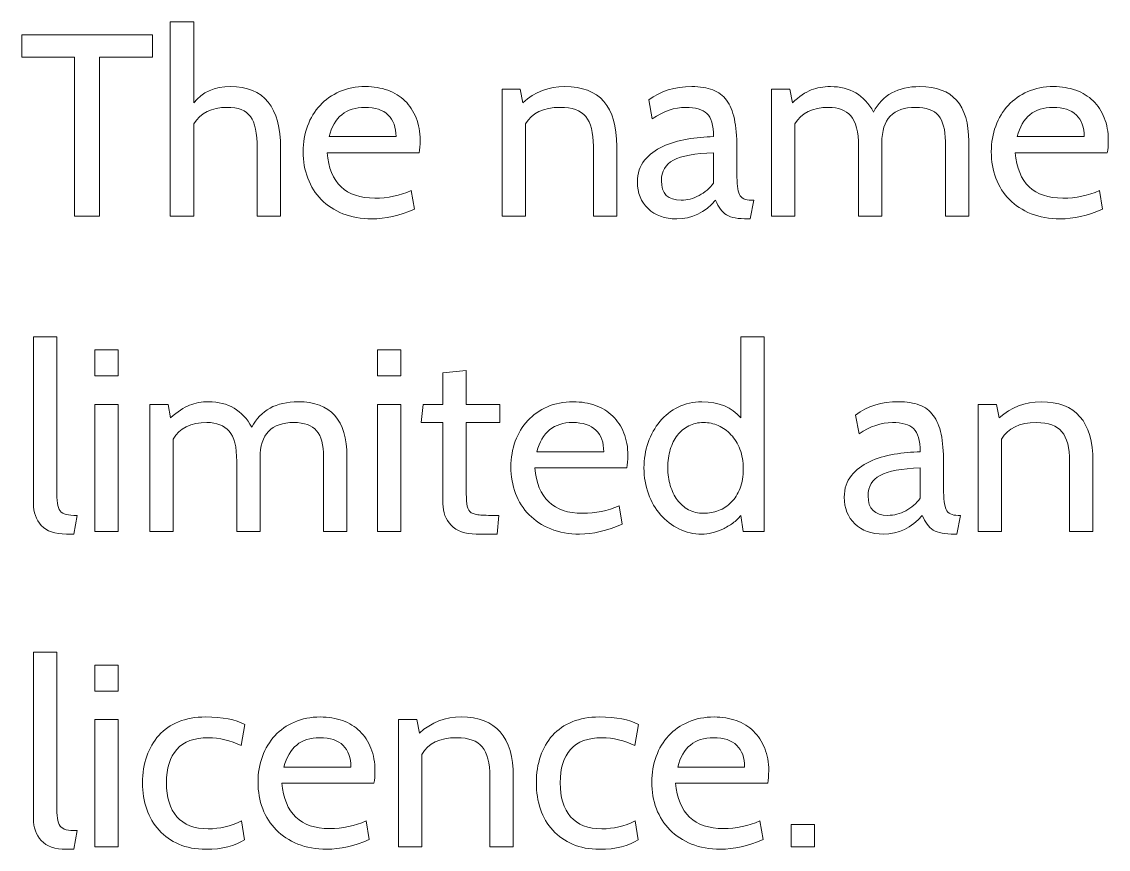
# Model space of a CAD drawing. Header units: centimetres. Extents: x -24 to 24.1, y -20.7 to 0.5.
# Drawn here: x 3.5668 to 4.011, y -17.1198 to -16.7815 of the extents above; entities that cross this region are included whole.
import ezdxf

# ---------------------------------------------------------------- set-up
doc = ezdxf.new("R2010")
doc.units = ezdxf.units.CM
doc.header["$MEASUREMENT"] = 0
doc.layers.add('Layer 1', color=7, linetype='Continuous')

msp = doc.modelspace()

# ---------------------------------------------------------------- linework, layer by layer
at = {"layer": 'Layer 1', "color": 250, "lineweight": 9}
for points, knots in [([(3.6726, -16.86103), (3.6726, -16.86103), (3.66306, -16.86103), (3.66306, -16.86103), (3.66306, -16.86103), (3.66306, -16.86103), (3.66306, -16.83324), (3.66306, -16.83324), (3.66306, -16.83324), (3.66306, -16.82709), (3.66214, -16.82276), (3.6603, -16.82025), (3.6603, -16.82025), (3.65846, -16.81774), (3.65524, -16.81649), (3.65065, -16.81649), (3.65065, -16.81649), (3.64443, -16.81649), (3.6399, -16.81875), (3.63707, -16.82327), (3.63707, -16.82327), (3.63707, -16.82327), (3.63707, -16.86103), (3.63707, -16.86103), (3.63707, -16.86103), (3.63707, -16.86103), (3.62742, -16.86103), (3.62742, -16.86103), (3.62742, -16.86103), (3.62742, -16.86103), (3.62742, -16.78149), (3.62742, -16.78149), (3.62742, -16.78149), (3.62742, -16.78149), (3.63707, -16.78149), (3.63707, -16.78149), (3.63707, -16.78149), (3.63707, -16.78149), (3.63707, -16.81468), (3.63707, -16.81468), (3.63707, -16.81468), (3.64054, -16.81023), (3.64556, -16.808), (3.65213, -16.808), (3.65213, -16.808), (3.66578, -16.808), (3.6726, -16.81642), (3.6726, -16.83324), (3.6726, -16.83324), (3.6726, -16.83324), (3.6726, -16.86103), (3.6726, -16.86103)], [0, 0, 0, 0, 0.071429, 0.071429, 0.071429, 0.071429, 0.142857, 0.142857, 0.142857, 0.142857, 0.214286, 0.214286, 0.214286, 0.214286, 0.285714, 0.285714, 0.285714, 0.285714, 0.357143, 0.357143, 0.357143, 0.357143, 0.428571, 0.428571, 0.428571, 0.428571, 0.5, 0.5, 0.5, 0.5, 0.571429, 0.571429, 0.571429, 0.571429, 0.642857, 0.642857, 0.642857, 0.642857, 0.714286, 0.714286, 0.714286, 0.714286, 0.785714, 0.785714, 0.785714, 0.785714, 0.857143, 0.857143, 0.857143, 0.857143, 1, 1, 1, 1]), ([(3.62021, -16.79591), (3.62021, -16.79591), (3.59857, -16.79591), (3.59857, -16.79591), (3.59857, -16.79591), (3.59857, -16.79591), (3.59857, -16.86103), (3.59857, -16.86103), (3.59857, -16.86103), (3.59857, -16.86103), (3.58839, -16.86103), (3.58839, -16.86103), (3.58839, -16.86103), (3.58839, -16.86103), (3.58839, -16.79591), (3.58839, -16.79591), (3.58839, -16.79591), (3.58839, -16.79591), (3.56676, -16.79591), (3.56676, -16.79591), (3.56676, -16.79591), (3.56676, -16.79591), (3.56676, -16.78679), (3.56676, -16.78679), (3.56676, -16.78679), (3.56676, -16.78679), (3.62021, -16.78679), (3.62021, -16.78679), (3.62021, -16.78679), (3.62021, -16.78679), (3.62021, -16.79591), (3.62021, -16.79591)], [0, 0, 0, 0, 0.111111, 0.111111, 0.111111, 0.111111, 0.222222, 0.222222, 0.222222, 0.222222, 0.333333, 0.333333, 0.333333, 0.333333, 0.444444, 0.444444, 0.444444, 0.444444, 0.555556, 0.555556, 0.555556, 0.555556, 0.666667, 0.666667, 0.666667, 0.666667, 0.777778, 0.777778, 0.777778, 0.777778, 1, 1, 1, 1]), ([(3.72923, -16.83505), (3.72923, -16.83505), (3.69159, -16.83505), (3.69159, -16.83505), (3.69159, -16.83505), (3.69272, -16.84742), (3.69922, -16.85361), (3.7111, -16.85361), (3.7111, -16.85361), (3.7164, -16.85361), (3.72139, -16.85258), (3.72605, -16.85053), (3.72605, -16.85053), (3.72605, -16.85053), (3.72733, -16.85806), (3.72733, -16.85806), (3.72733, -16.85806), (3.72117, -16.86075), (3.71538, -16.86209), (3.70993, -16.86209), (3.70993, -16.86209), (3.70555, -16.86209), (3.70161, -16.86138), (3.69811, -16.85997), (3.69811, -16.85997), (3.69461, -16.85855), (3.69166, -16.85663), (3.68925, -16.85419), (3.68925, -16.85419), (3.68685, -16.85175), (3.68501, -16.84885), (3.68374, -16.84549), (3.68374, -16.84549), (3.68247, -16.84213), (3.68183, -16.83851), (3.68183, -16.83462), (3.68183, -16.83462), (3.68183, -16.83087), (3.68243, -16.82737), (3.68363, -16.82412), (3.68363, -16.82412), (3.68483, -16.82087), (3.68653, -16.81806), (3.68872, -16.81569), (3.68872, -16.81569), (3.69091, -16.81332), (3.69358, -16.81145), (3.69673, -16.81007), (3.69673, -16.81007), (3.69988, -16.80869), (3.70339, -16.808), (3.70728, -16.808), (3.70728, -16.808), (3.7106, -16.808), (3.71364, -16.8085), (3.7164, -16.80949), (3.7164, -16.80949), (3.71916, -16.81048), (3.72151, -16.81193), (3.72345, -16.81383), (3.72345, -16.81383), (3.7254, -16.81574), (3.72692, -16.81806), (3.72801, -16.82078), (3.72801, -16.82078), (3.72911, -16.8235), (3.72966, -16.82656), (3.72966, -16.82996), (3.72966, -16.82996), (3.72966, -16.83193), (3.72952, -16.83363), (3.72923, -16.83505)], [0, 0, 0, 0, 0.052632, 0.052632, 0.052632, 0.052632, 0.105263, 0.105263, 0.105263, 0.105263, 0.157895, 0.157895, 0.157895, 0.157895, 0.210526, 0.210526, 0.210526, 0.210526, 0.263158, 0.263158, 0.263158, 0.263158, 0.315789, 0.315789, 0.315789, 0.315789, 0.368421, 0.368421, 0.368421, 0.368421, 0.421053, 0.421053, 0.421053, 0.421053, 0.473684, 0.473684, 0.473684, 0.473684, 0.526316, 0.526316, 0.526316, 0.526316, 0.578947, 0.578947, 0.578947, 0.578947, 0.631579, 0.631579, 0.631579, 0.631579, 0.684211, 0.684211, 0.684211, 0.684211, 0.736842, 0.736842, 0.736842, 0.736842, 0.789474, 0.789474, 0.789474, 0.789474, 0.842105, 0.842105, 0.842105, 0.842105, 0.894737, 0.894737, 0.894737, 0.894737, 1, 1, 1, 1]), ([(3.81005, -16.86103), (3.81005, -16.86103), (3.8005, -16.86103), (3.8005, -16.86103), (3.8005, -16.86103), (3.8005, -16.86103), (3.8005, -16.83239), (3.8005, -16.83239), (3.8005, -16.83239), (3.8005, -16.82681), (3.79946, -16.82276), (3.79738, -16.82025), (3.79738, -16.82025), (3.79529, -16.81774), (3.79181, -16.81649), (3.78693, -16.81649), (3.78693, -16.81649), (3.78, -16.81649), (3.77526, -16.81875), (3.77272, -16.82327), (3.77272, -16.82327), (3.77272, -16.82327), (3.77272, -16.86103), (3.77272, -16.86103), (3.77272, -16.86103), (3.77272, -16.86103), (3.76317, -16.86103), (3.76317, -16.86103), (3.76317, -16.86103), (3.76317, -16.86103), (3.76317, -16.80906), (3.76317, -16.80906), (3.76317, -16.80906), (3.76317, -16.80906), (3.7706, -16.80906), (3.7706, -16.80906), (3.7706, -16.80906), (3.7706, -16.80906), (3.77166, -16.81458), (3.77166, -16.81458), (3.77166, -16.81458), (3.77661, -16.81019), (3.78233, -16.808), (3.78884, -16.808), (3.78884, -16.808), (3.80298, -16.808), (3.81005, -16.81613), (3.81005, -16.83239), (3.81005, -16.83239), (3.81005, -16.83239), (3.81005, -16.86103), (3.81005, -16.86103)], [0, 0, 0, 0, 0.071429, 0.071429, 0.071429, 0.071429, 0.142857, 0.142857, 0.142857, 0.142857, 0.214286, 0.214286, 0.214286, 0.214286, 0.285714, 0.285714, 0.285714, 0.285714, 0.357143, 0.357143, 0.357143, 0.357143, 0.428571, 0.428571, 0.428571, 0.428571, 0.5, 0.5, 0.5, 0.5, 0.571429, 0.571429, 0.571429, 0.571429, 0.642857, 0.642857, 0.642857, 0.642857, 0.714286, 0.714286, 0.714286, 0.714286, 0.785714, 0.785714, 0.785714, 0.785714, 0.857143, 0.857143, 0.857143, 0.857143, 1, 1, 1, 1]), ([(3.86605, -16.85445), (3.86605, -16.85445), (3.86456, -16.86209), (3.86456, -16.86209), (3.86456, -16.86209), (3.86456, -16.86209), (3.86382, -16.86209), (3.86382, -16.86209), (3.86382, -16.86209), (3.8617, -16.86209), (3.85993, -16.86197), (3.85852, -16.86172), (3.85852, -16.86172), (3.8571, -16.86147), (3.8559, -16.86105), (3.85491, -16.86045), (3.85491, -16.86045), (3.85392, -16.85985), (3.85309, -16.85905), (3.85242, -16.85806), (3.85242, -16.85806), (3.85175, -16.85707), (3.85109, -16.85587), (3.85046, -16.85445), (3.85046, -16.85445), (3.84607, -16.85954), (3.84077, -16.86209), (3.83455, -16.86209), (3.83455, -16.86209), (3.82967, -16.86209), (3.82578, -16.86069), (3.82288, -16.8579), (3.82288, -16.8579), (3.81998, -16.85511), (3.81853, -16.85148), (3.81853, -16.84703), (3.81853, -16.84703), (3.81853, -16.84342), (3.81951, -16.84046), (3.82145, -16.83812), (3.82145, -16.83812), (3.82339, -16.83579), (3.82587, -16.83391), (3.82887, -16.8325), (3.82887, -16.8325), (3.83188, -16.83109), (3.83522, -16.83008), (3.8389, -16.82948), (3.8389, -16.82948), (3.84257, -16.82888), (3.84614, -16.82854), (3.84961, -16.82847), (3.84961, -16.82847), (3.84961, -16.8238), (3.84871, -16.82064), (3.8469, -16.81898), (3.8469, -16.81898), (3.8451, -16.81732), (3.84222, -16.81649), (3.83826, -16.81649), (3.83826, -16.81649), (3.83373, -16.81649), (3.82917, -16.81804), (3.82458, -16.82115), (3.82458, -16.82115), (3.82458, -16.82115), (3.8232, -16.81341), (3.8232, -16.81341), (3.8232, -16.81341), (3.82787, -16.80981), (3.83373, -16.808), (3.8408, -16.808), (3.8408, -16.808), (3.84413, -16.808), (3.84696, -16.80844), (3.84929, -16.80933), (3.84929, -16.80933), (3.85162, -16.81021), (3.85351, -16.81163), (3.85496, -16.81357), (3.85496, -16.81357), (3.85641, -16.81551), (3.85747, -16.81808), (3.85814, -16.82126), (3.85814, -16.82126), (3.85882, -16.82444), (3.85915, -16.82833), (3.85915, -16.83292), (3.85915, -16.83292), (3.85915, -16.83292), (3.85915, -16.84353), (3.85915, -16.84353), (3.85915, -16.84353), (3.85915, -16.84763), (3.85951, -16.85048), (3.86021, -16.85207), (3.86021, -16.85207), (3.86092, -16.85366), (3.86255, -16.85445), (3.86509, -16.85445), (3.86509, -16.85445), (3.86509, -16.85445), (3.86605, -16.85445), (3.86605, -16.85445)], [0, 0, 0, 0, 0.037037, 0.037037, 0.037037, 0.037037, 0.074074, 0.074074, 0.074074, 0.074074, 0.111111, 0.111111, 0.111111, 0.111111, 0.148148, 0.148148, 0.148148, 0.148148, 0.185185, 0.185185, 0.185185, 0.185185, 0.222222, 0.222222, 0.222222, 0.222222, 0.259259, 0.259259, 0.259259, 0.259259, 0.296296, 0.296296, 0.296296, 0.296296, 0.333333, 0.333333, 0.333333, 0.333333, 0.37037, 0.37037, 0.37037, 0.37037, 0.407407, 0.407407, 0.407407, 0.407407, 0.444444, 0.444444, 0.444444, 0.444444, 0.481481, 0.481481, 0.481481, 0.481481, 0.518519, 0.518519, 0.518519, 0.518519, 0.555556, 0.555556, 0.555556, 0.555556, 0.592593, 0.592593, 0.592593, 0.592593, 0.62963, 0.62963, 0.62963, 0.62963, 0.666667, 0.666667, 0.666667, 0.666667, 0.703704, 0.703704, 0.703704, 0.703704, 0.740741, 0.740741, 0.740741, 0.740741, 0.777778, 0.777778, 0.777778, 0.777778, 0.814815, 0.814815, 0.814815, 0.814815, 0.851852, 0.851852, 0.851852, 0.851852, 0.888889, 0.888889, 0.888889, 0.888889, 0.925926, 0.925926, 0.925926, 0.925926, 1, 1, 1, 1]), ([(3.95397, -16.86103), (3.95397, -16.86103), (3.94442, -16.86103), (3.94442, -16.86103), (3.94442, -16.86103), (3.94442, -16.86103), (3.94442, -16.83049), (3.94442, -16.83049), (3.94442, -16.83049), (3.94442, -16.82561), (3.94347, -16.82205), (3.94156, -16.81983), (3.94156, -16.81983), (3.93965, -16.8176), (3.93654, -16.81649), (3.93222, -16.81649), (3.93222, -16.81649), (3.92303, -16.81649), (3.91844, -16.82129), (3.91844, -16.83091), (3.91844, -16.83091), (3.91844, -16.83091), (3.91844, -16.86103), (3.91844, -16.86103), (3.91844, -16.86103), (3.91844, -16.86103), (3.90889, -16.86103), (3.90889, -16.86103), (3.90889, -16.86103), (3.90889, -16.86103), (3.90889, -16.83239), (3.90889, -16.83239), (3.90889, -16.83239), (3.90889, -16.82646), (3.90785, -16.82232), (3.90576, -16.81999), (3.90576, -16.81999), (3.90368, -16.81765), (3.90065, -16.81649), (3.89669, -16.81649), (3.89669, -16.81649), (3.89005, -16.81649), (3.88545, -16.81875), (3.88291, -16.82327), (3.88291, -16.82327), (3.88291, -16.82327), (3.88291, -16.86103), (3.88291, -16.86103), (3.88291, -16.86103), (3.88291, -16.86103), (3.87336, -16.86103), (3.87336, -16.86103), (3.87336, -16.86103), (3.87336, -16.86103), (3.87336, -16.80906), (3.87336, -16.80906), (3.87336, -16.80906), (3.87336, -16.80906), (3.88079, -16.80906), (3.88079, -16.80906), (3.88079, -16.80906), (3.88079, -16.80906), (3.88185, -16.81458), (3.88185, -16.81458), (3.88185, -16.81458), (3.88468, -16.81203), (3.88726, -16.8103), (3.88959, -16.80938), (3.88959, -16.80938), (3.89192, -16.80846), (3.89454, -16.808), (3.89744, -16.808), (3.89744, -16.808), (3.90536, -16.808), (3.91122, -16.81147), (3.91504, -16.8184), (3.91504, -16.8184), (3.91865, -16.81147), (3.92498, -16.808), (3.93403, -16.808), (3.93403, -16.808), (3.94732, -16.808), (3.95397, -16.81546), (3.95397, -16.83038), (3.95397, -16.83038), (3.95397, -16.83038), (3.95397, -16.86103), (3.95397, -16.86103)], [0, 0, 0, 0, 0.043478, 0.043478, 0.043478, 0.043478, 0.086957, 0.086957, 0.086957, 0.086957, 0.130435, 0.130435, 0.130435, 0.130435, 0.173913, 0.173913, 0.173913, 0.173913, 0.217391, 0.217391, 0.217391, 0.217391, 0.26087, 0.26087, 0.26087, 0.26087, 0.304348, 0.304348, 0.304348, 0.304348, 0.347826, 0.347826, 0.347826, 0.347826, 0.391304, 0.391304, 0.391304, 0.391304, 0.434783, 0.434783, 0.434783, 0.434783, 0.478261, 0.478261, 0.478261, 0.478261, 0.521739, 0.521739, 0.521739, 0.521739, 0.565217, 0.565217, 0.565217, 0.565217, 0.608696, 0.608696, 0.608696, 0.608696, 0.652174, 0.652174, 0.652174, 0.652174, 0.695652, 0.695652, 0.695652, 0.695652, 0.73913, 0.73913, 0.73913, 0.73913, 0.782609, 0.782609, 0.782609, 0.782609, 0.826087, 0.826087, 0.826087, 0.826087, 0.869565, 0.869565, 0.869565, 0.869565, 0.913043, 0.913043, 0.913043, 0.913043, 1, 1, 1, 1]), ([(4.0106, -16.83505), (4.0106, -16.83505), (3.97295, -16.83505), (3.97295, -16.83505), (3.97295, -16.83505), (3.97408, -16.84742), (3.98058, -16.85361), (3.99246, -16.85361), (3.99246, -16.85361), (3.99777, -16.85361), (4.00275, -16.85258), (4.00742, -16.85053), (4.00742, -16.85053), (4.00742, -16.85053), (4.00869, -16.85806), (4.00869, -16.85806), (4.00869, -16.85806), (4.00254, -16.86075), (3.99674, -16.86209), (3.9913, -16.86209), (3.9913, -16.86209), (3.98691, -16.86209), (3.98297, -16.86138), (3.97947, -16.85997), (3.97947, -16.85997), (3.97597, -16.85855), (3.97302, -16.85663), (3.97061, -16.85419), (3.97061, -16.85419), (3.96821, -16.85175), (3.96637, -16.84885), (3.9651, -16.84549), (3.9651, -16.84549), (3.96383, -16.84213), (3.96319, -16.83851), (3.96319, -16.83462), (3.96319, -16.83462), (3.96319, -16.83087), (3.96379, -16.82737), (3.96499, -16.82412), (3.96499, -16.82412), (3.9662, -16.82087), (3.96789, -16.81806), (3.97008, -16.81569), (3.97008, -16.81569), (3.97228, -16.81332), (3.97495, -16.81145), (3.97809, -16.81007), (3.97809, -16.81007), (3.98124, -16.80869), (3.98476, -16.808), (3.98864, -16.808), (3.98864, -16.808), (3.99197, -16.808), (3.99501, -16.8085), (3.99777, -16.80949), (3.99777, -16.80949), (4.00052, -16.81048), (4.00287, -16.81193), (4.00482, -16.81383), (4.00482, -16.81383), (4.00676, -16.81574), (4.00828, -16.81806), (4.00938, -16.82078), (4.00938, -16.82078), (4.01047, -16.8235), (4.01102, -16.82656), (4.01102, -16.82996), (4.01102, -16.82996), (4.01102, -16.83193), (4.01088, -16.83363), (4.0106, -16.83505)], [0, 0, 0, 0, 0.052632, 0.052632, 0.052632, 0.052632, 0.105263, 0.105263, 0.105263, 0.105263, 0.157895, 0.157895, 0.157895, 0.157895, 0.210526, 0.210526, 0.210526, 0.210526, 0.263158, 0.263158, 0.263158, 0.263158, 0.315789, 0.315789, 0.315789, 0.315789, 0.368421, 0.368421, 0.368421, 0.368421, 0.421053, 0.421053, 0.421053, 0.421053, 0.473684, 0.473684, 0.473684, 0.473684, 0.526316, 0.526316, 0.526316, 0.526316, 0.578947, 0.578947, 0.578947, 0.578947, 0.631579, 0.631579, 0.631579, 0.631579, 0.684211, 0.684211, 0.684211, 0.684211, 0.736842, 0.736842, 0.736842, 0.736842, 0.789474, 0.789474, 0.789474, 0.789474, 0.842105, 0.842105, 0.842105, 0.842105, 0.894737, 0.894737, 0.894737, 0.894737, 1, 1, 1, 1]), ([(3.70707, -16.81649), (3.69936, -16.81649), (3.69448, -16.82048), (3.69243, -16.82847), (3.69243, -16.82847), (3.69243, -16.82847), (3.7198, -16.82847), (3.7198, -16.82847), (3.7198, -16.82847), (3.7198, -16.82465), (3.71874, -16.8217), (3.71661, -16.81962), (3.71661, -16.81962), (3.71449, -16.81753), (3.71131, -16.81649), (3.70707, -16.81649)], [0, 0, 0, 0, 0.2, 0.2, 0.2, 0.2, 0.4, 0.4, 0.4, 0.4, 0.6, 0.6, 0.6, 0.6, 1, 1, 1, 1]), ([(3.98843, -16.81649), (3.98073, -16.81649), (3.97585, -16.82048), (3.9738, -16.82847), (3.9738, -16.82847), (3.9738, -16.82847), (4.00116, -16.82847), (4.00116, -16.82847), (4.00116, -16.82847), (4.00116, -16.82465), (4.0001, -16.8217), (3.99798, -16.81962), (3.99798, -16.81962), (3.99586, -16.81753), (3.99267, -16.81649), (3.98843, -16.81649)], [0, 0, 0, 0, 0.2, 0.2, 0.2, 0.2, 0.4, 0.4, 0.4, 0.4, 0.6, 0.6, 0.6, 0.6, 1, 1, 1, 1]), ([(3.84961, -16.84745), (3.84961, -16.84745), (3.84961, -16.83505), (3.84961, -16.83505), (3.84961, -16.83505), (3.84197, -16.83533), (3.83651, -16.83634), (3.83322, -16.83807), (3.83322, -16.83807), (3.82993, -16.8398), (3.82829, -16.84261), (3.82829, -16.8465), (3.82829, -16.8465), (3.82829, -16.8518), (3.83098, -16.85445), (3.83635, -16.85445), (3.83635, -16.85445), (3.8389, -16.85445), (3.84135, -16.85382), (3.84372, -16.85255), (3.84372, -16.85255), (3.84609, -16.85127), (3.84805, -16.84958), (3.84961, -16.84745)], [0, 0, 0, 0, 0.142857, 0.142857, 0.142857, 0.142857, 0.285714, 0.285714, 0.285714, 0.285714, 0.428571, 0.428571, 0.428571, 0.428571, 0.571429, 0.571429, 0.571429, 0.571429, 0.714286, 0.714286, 0.714286, 0.714286, 1, 1, 1, 1]), ([(3.58945, -16.98331), (3.58945, -16.98331), (3.58807, -16.99095), (3.58807, -16.99095), (3.58807, -16.99095), (3.58807, -16.99095), (3.585, -16.99095), (3.585, -16.99095), (3.585, -16.99095), (3.58033, -16.99095), (3.57692, -16.98976), (3.57476, -16.98739), (3.57476, -16.98739), (3.57261, -16.98502), (3.57153, -16.98204), (3.57153, -16.97843), (3.57153, -16.97843), (3.57153, -16.97843), (3.57153, -16.91035), (3.57153, -16.91035), (3.57153, -16.91035), (3.57153, -16.91035), (3.58108, -16.91035), (3.58108, -16.91035), (3.58108, -16.91035), (3.58108, -16.91035), (3.58108, -16.97292), (3.58108, -16.97292), (3.58108, -16.97292), (3.58108, -16.97511), (3.58116, -16.97689), (3.58134, -16.97827), (3.58134, -16.97827), (3.58152, -16.97965), (3.58189, -16.98071), (3.58245, -16.98145), (3.58245, -16.98145), (3.58302, -16.9822), (3.58385, -16.98269), (3.58495, -16.98294), (3.58495, -16.98294), (3.58604, -16.98319), (3.58755, -16.98331), (3.58945, -16.98331)], [0, 0, 0, 0, 0.083333, 0.083333, 0.083333, 0.083333, 0.166667, 0.166667, 0.166667, 0.166667, 0.25, 0.25, 0.25, 0.25, 0.333333, 0.333333, 0.333333, 0.333333, 0.416667, 0.416667, 0.416667, 0.416667, 0.5, 0.5, 0.5, 0.5, 0.583333, 0.583333, 0.583333, 0.583333, 0.666667, 0.666667, 0.666667, 0.666667, 0.75, 0.75, 0.75, 0.75, 0.833333, 0.833333, 0.833333, 0.833333, 1, 1, 1, 1]), ([(3.87028, -16.98989), (3.87028, -16.98989), (3.8618, -16.98989), (3.8618, -16.98989), (3.8618, -16.98989), (3.8618, -16.98989), (3.86074, -16.98331), (3.86074, -16.98331), (3.86074, -16.98331), (3.85989, -16.98451), (3.85881, -16.98557), (3.85751, -16.98649), (3.85751, -16.98649), (3.8562, -16.98741), (3.85482, -16.98821), (3.85337, -16.98888), (3.85337, -16.98888), (3.85192, -16.98955), (3.85045, -16.99006), (3.84897, -16.99042), (3.84897, -16.99042), (3.84748, -16.99077), (3.8461, -16.99095), (3.84483, -16.99095), (3.84483, -16.99095), (3.84151, -16.99095), (3.8384, -16.99024), (3.8355, -16.98883), (3.8355, -16.98883), (3.8326, -16.98741), (3.83009, -16.98548), (3.82797, -16.98305), (3.82797, -16.98305), (3.82585, -16.98061), (3.82419, -16.97774), (3.82299, -16.97446), (3.82299, -16.97446), (3.82178, -16.97117), (3.82118, -16.96765), (3.82118, -16.9639), (3.82118, -16.9639), (3.82118, -16.9603), (3.82175, -16.95685), (3.82288, -16.95356), (3.82288, -16.95356), (3.82401, -16.95027), (3.82562, -16.94739), (3.8277, -16.94492), (3.8277, -16.94492), (3.82979, -16.94244), (3.83228, -16.94048), (3.83518, -16.93903), (3.83518, -16.93903), (3.83808, -16.93758), (3.8413, -16.93686), (3.84483, -16.93686), (3.84483, -16.93686), (3.85183, -16.93686), (3.85713, -16.93905), (3.86074, -16.94343), (3.86074, -16.94343), (3.86074, -16.94343), (3.86074, -16.91035), (3.86074, -16.91035), (3.86074, -16.91035), (3.86074, -16.91035), (3.87028, -16.91035), (3.87028, -16.91035), (3.87028, -16.91035), (3.87028, -16.91035), (3.87028, -16.98989), (3.87028, -16.98989)], [0, 0, 0, 0, 0.052632, 0.052632, 0.052632, 0.052632, 0.105263, 0.105263, 0.105263, 0.105263, 0.157895, 0.157895, 0.157895, 0.157895, 0.210526, 0.210526, 0.210526, 0.210526, 0.263158, 0.263158, 0.263158, 0.263158, 0.315789, 0.315789, 0.315789, 0.315789, 0.368421, 0.368421, 0.368421, 0.368421, 0.421053, 0.421053, 0.421053, 0.421053, 0.473684, 0.473684, 0.473684, 0.473684, 0.526316, 0.526316, 0.526316, 0.526316, 0.578947, 0.578947, 0.578947, 0.578947, 0.631579, 0.631579, 0.631579, 0.631579, 0.684211, 0.684211, 0.684211, 0.684211, 0.736842, 0.736842, 0.736842, 0.736842, 0.789474, 0.789474, 0.789474, 0.789474, 0.842105, 0.842105, 0.842105, 0.842105, 0.894737, 0.894737, 0.894737, 0.894737, 1, 1, 1, 1]), ([(3.60621, -16.92625), (3.60621, -16.92625), (3.59667, -16.92625), (3.59667, -16.92625), (3.59667, -16.92625), (3.59667, -16.92625), (3.59667, -16.91565), (3.59667, -16.91565), (3.59667, -16.91565), (3.59667, -16.91565), (3.60621, -16.91565), (3.60621, -16.91565), (3.60621, -16.91565), (3.60621, -16.91565), (3.60621, -16.92625), (3.60621, -16.92625)], [0, 0, 0, 0, 0.2, 0.2, 0.2, 0.2, 0.4, 0.4, 0.4, 0.4, 0.6, 0.6, 0.6, 0.6, 1, 1, 1, 1]), ([(3.7217, -16.92625), (3.7217, -16.92625), (3.71216, -16.92625), (3.71216, -16.92625), (3.71216, -16.92625), (3.71216, -16.92625), (3.71216, -16.91565), (3.71216, -16.91565), (3.71216, -16.91565), (3.71216, -16.91565), (3.7217, -16.91565), (3.7217, -16.91565), (3.7217, -16.91565), (3.7217, -16.91565), (3.7217, -16.92625), (3.7217, -16.92625)], [0, 0, 0, 0, 0.2, 0.2, 0.2, 0.2, 0.4, 0.4, 0.4, 0.4, 0.6, 0.6, 0.6, 0.6, 1, 1, 1, 1]), ([(3.7619, -16.98331), (3.7619, -16.98331), (3.76115, -16.99095), (3.76115, -16.99095), (3.76115, -16.99095), (3.76115, -16.99095), (3.75256, -16.99095), (3.75256, -16.99095), (3.75256, -16.99095), (3.74797, -16.99095), (3.74456, -16.98974), (3.74233, -16.98734), (3.74233, -16.98734), (3.7401, -16.98494), (3.73899, -16.982), (3.73899, -16.97854), (3.73899, -16.97854), (3.73899, -16.97854), (3.73899, -16.94534), (3.73899, -16.94534), (3.73899, -16.94534), (3.73899, -16.94534), (3.73008, -16.94534), (3.73008, -16.94534), (3.73008, -16.94534), (3.73008, -16.94534), (3.73093, -16.93792), (3.73093, -16.93792), (3.73093, -16.93792), (3.73093, -16.93792), (3.73899, -16.93792), (3.73899, -16.93792), (3.73899, -16.93792), (3.73899, -16.93792), (3.73899, -16.92509), (3.73899, -16.92509), (3.73899, -16.92509), (3.73899, -16.92509), (3.74853, -16.92413), (3.74853, -16.92413), (3.74853, -16.92413), (3.74853, -16.92413), (3.74853, -16.93792), (3.74853, -16.93792), (3.74853, -16.93792), (3.74853, -16.93792), (3.76221, -16.93792), (3.76221, -16.93792), (3.76221, -16.93792), (3.76221, -16.93792), (3.76221, -16.94534), (3.76221, -16.94534), (3.76221, -16.94534), (3.76221, -16.94534), (3.74853, -16.94534), (3.74853, -16.94534), (3.74853, -16.94534), (3.74853, -16.94534), (3.74853, -16.97271), (3.74853, -16.97271), (3.74853, -16.97271), (3.74853, -16.97518), (3.74861, -16.97712), (3.74875, -16.97854), (3.74875, -16.97854), (3.74889, -16.97995), (3.74929, -16.98101), (3.74997, -16.98172), (3.74997, -16.98172), (3.75064, -16.98243), (3.75172, -16.98287), (3.7532, -16.98305), (3.7532, -16.98305), (3.75469, -16.98322), (3.75677, -16.98331), (3.75946, -16.98331), (3.75946, -16.98331), (3.75946, -16.98331), (3.7619, -16.98331), (3.7619, -16.98331)], [0, 0, 0, 0, 0.047619, 0.047619, 0.047619, 0.047619, 0.095238, 0.095238, 0.095238, 0.095238, 0.142857, 0.142857, 0.142857, 0.142857, 0.190476, 0.190476, 0.190476, 0.190476, 0.238095, 0.238095, 0.238095, 0.238095, 0.285714, 0.285714, 0.285714, 0.285714, 0.333333, 0.333333, 0.333333, 0.333333, 0.380952, 0.380952, 0.380952, 0.380952, 0.428571, 0.428571, 0.428571, 0.428571, 0.47619, 0.47619, 0.47619, 0.47619, 0.52381, 0.52381, 0.52381, 0.52381, 0.571429, 0.571429, 0.571429, 0.571429, 0.619048, 0.619048, 0.619048, 0.619048, 0.666667, 0.666667, 0.666667, 0.666667, 0.714286, 0.714286, 0.714286, 0.714286, 0.761905, 0.761905, 0.761905, 0.761905, 0.809524, 0.809524, 0.809524, 0.809524, 0.857143, 0.857143, 0.857143, 0.857143, 0.904762, 0.904762, 0.904762, 0.904762, 1, 1, 1, 1]), ([(3.60621, -16.98989), (3.60621, -16.98989), (3.59667, -16.98989), (3.59667, -16.98989), (3.59667, -16.98989), (3.59667, -16.98989), (3.59667, -16.93792), (3.59667, -16.93792), (3.59667, -16.93792), (3.59667, -16.93792), (3.60621, -16.93792), (3.60621, -16.93792), (3.60621, -16.93792), (3.60621, -16.93792), (3.60621, -16.98989), (3.60621, -16.98989)], [0, 0, 0, 0, 0.2, 0.2, 0.2, 0.2, 0.4, 0.4, 0.4, 0.4, 0.6, 0.6, 0.6, 0.6, 1, 1, 1, 1]), ([(3.69975, -16.98989), (3.69975, -16.98989), (3.6902, -16.98989), (3.6902, -16.98989), (3.6902, -16.98989), (3.6902, -16.98989), (3.6902, -16.95934), (3.6902, -16.95934), (3.6902, -16.95934), (3.6902, -16.95446), (3.68925, -16.95091), (3.68734, -16.94868), (3.68734, -16.94868), (3.68543, -16.94646), (3.68232, -16.94534), (3.67801, -16.94534), (3.67801, -16.94534), (3.66882, -16.94534), (3.66422, -16.95015), (3.66422, -16.95977), (3.66422, -16.95977), (3.66422, -16.95977), (3.66422, -16.98989), (3.66422, -16.98989), (3.66422, -16.98989), (3.66422, -16.98989), (3.65468, -16.98989), (3.65468, -16.98989), (3.65468, -16.98989), (3.65468, -16.98989), (3.65468, -16.96125), (3.65468, -16.96125), (3.65468, -16.96125), (3.65468, -16.95531), (3.65363, -16.95118), (3.65155, -16.94884), (3.65155, -16.94884), (3.64946, -16.94651), (3.64644, -16.94534), (3.64248, -16.94534), (3.64248, -16.94534), (3.63583, -16.94534), (3.63124, -16.94761), (3.62869, -16.95213), (3.62869, -16.95213), (3.62869, -16.95213), (3.62869, -16.98989), (3.62869, -16.98989), (3.62869, -16.98989), (3.62869, -16.98989), (3.61915, -16.98989), (3.61915, -16.98989), (3.61915, -16.98989), (3.61915, -16.98989), (3.61915, -16.93792), (3.61915, -16.93792), (3.61915, -16.93792), (3.61915, -16.93792), (3.62657, -16.93792), (3.62657, -16.93792), (3.62657, -16.93792), (3.62657, -16.93792), (3.62763, -16.94343), (3.62763, -16.94343), (3.62763, -16.94343), (3.63046, -16.94089), (3.63304, -16.93916), (3.63537, -16.93824), (3.63537, -16.93824), (3.63771, -16.93732), (3.64032, -16.93686), (3.64322, -16.93686), (3.64322, -16.93686), (3.65114, -16.93686), (3.65701, -16.94032), (3.66083, -16.94725), (3.66083, -16.94725), (3.66443, -16.94032), (3.67076, -16.93686), (3.67981, -16.93686), (3.67981, -16.93686), (3.6931, -16.93686), (3.69975, -16.94432), (3.69975, -16.95924), (3.69975, -16.95924), (3.69975, -16.95924), (3.69975, -16.98989), (3.69975, -16.98989)], [0, 0, 0, 0, 0.043478, 0.043478, 0.043478, 0.043478, 0.086957, 0.086957, 0.086957, 0.086957, 0.130435, 0.130435, 0.130435, 0.130435, 0.173913, 0.173913, 0.173913, 0.173913, 0.217391, 0.217391, 0.217391, 0.217391, 0.26087, 0.26087, 0.26087, 0.26087, 0.304348, 0.304348, 0.304348, 0.304348, 0.347826, 0.347826, 0.347826, 0.347826, 0.391304, 0.391304, 0.391304, 0.391304, 0.434783, 0.434783, 0.434783, 0.434783, 0.478261, 0.478261, 0.478261, 0.478261, 0.521739, 0.521739, 0.521739, 0.521739, 0.565217, 0.565217, 0.565217, 0.565217, 0.608696, 0.608696, 0.608696, 0.608696, 0.652174, 0.652174, 0.652174, 0.652174, 0.695652, 0.695652, 0.695652, 0.695652, 0.73913, 0.73913, 0.73913, 0.73913, 0.782609, 0.782609, 0.782609, 0.782609, 0.826087, 0.826087, 0.826087, 0.826087, 0.869565, 0.869565, 0.869565, 0.869565, 0.913043, 0.913043, 0.913043, 0.913043, 1, 1, 1, 1]), ([(3.7217, -16.98989), (3.7217, -16.98989), (3.71216, -16.98989), (3.71216, -16.98989), (3.71216, -16.98989), (3.71216, -16.98989), (3.71216, -16.93792), (3.71216, -16.93792), (3.71216, -16.93792), (3.71216, -16.93792), (3.7217, -16.93792), (3.7217, -16.93792), (3.7217, -16.93792), (3.7217, -16.93792), (3.7217, -16.98989), (3.7217, -16.98989)], [0, 0, 0, 0, 0.2, 0.2, 0.2, 0.2, 0.4, 0.4, 0.4, 0.4, 0.6, 0.6, 0.6, 0.6, 1, 1, 1, 1]), ([(3.81418, -16.9639), (3.81418, -16.9639), (3.77653, -16.9639), (3.77653, -16.9639), (3.77653, -16.9639), (3.77766, -16.97628), (3.78417, -16.98246), (3.79605, -16.98246), (3.79605, -16.98246), (3.80135, -16.98246), (3.80633, -16.98144), (3.811, -16.97939), (3.811, -16.97939), (3.811, -16.97939), (3.81227, -16.98692), (3.81227, -16.98692), (3.81227, -16.98692), (3.80612, -16.9896), (3.80032, -16.99095), (3.79488, -16.99095), (3.79488, -16.99095), (3.7905, -16.99095), (3.78655, -16.99024), (3.78305, -16.98883), (3.78305, -16.98883), (3.77955, -16.98741), (3.7766, -16.98548), (3.7742, -16.98305), (3.7742, -16.98305), (3.77179, -16.98061), (3.76996, -16.97771), (3.76868, -16.97435), (3.76868, -16.97435), (3.76741, -16.97099), (3.76678, -16.96737), (3.76678, -16.96348), (3.76678, -16.96348), (3.76678, -16.95973), (3.76738, -16.95623), (3.76858, -16.95298), (3.76858, -16.95298), (3.76978, -16.94973), (3.77148, -16.94692), (3.77367, -16.94455), (3.77367, -16.94455), (3.77586, -16.94218), (3.77853, -16.94031), (3.78168, -16.93893), (3.78168, -16.93893), (3.78482, -16.93755), (3.78834, -16.93686), (3.79223, -16.93686), (3.79223, -16.93686), (3.79555, -16.93686), (3.79859, -16.93735), (3.80135, -16.93834), (3.80135, -16.93834), (3.80411, -16.93933), (3.80646, -16.94078), (3.8084, -16.94269), (3.8084, -16.94269), (3.81035, -16.9446), (3.81187, -16.94692), (3.81296, -16.94964), (3.81296, -16.94964), (3.81406, -16.95236), (3.81461, -16.95542), (3.81461, -16.95881), (3.81461, -16.95881), (3.81461, -16.96079), (3.81446, -16.96249), (3.81418, -16.9639)], [0, 0, 0, 0, 0.052632, 0.052632, 0.052632, 0.052632, 0.105263, 0.105263, 0.105263, 0.105263, 0.157895, 0.157895, 0.157895, 0.157895, 0.210526, 0.210526, 0.210526, 0.210526, 0.263158, 0.263158, 0.263158, 0.263158, 0.315789, 0.315789, 0.315789, 0.315789, 0.368421, 0.368421, 0.368421, 0.368421, 0.421053, 0.421053, 0.421053, 0.421053, 0.473684, 0.473684, 0.473684, 0.473684, 0.526316, 0.526316, 0.526316, 0.526316, 0.578947, 0.578947, 0.578947, 0.578947, 0.631579, 0.631579, 0.631579, 0.631579, 0.684211, 0.684211, 0.684211, 0.684211, 0.736842, 0.736842, 0.736842, 0.736842, 0.789474, 0.789474, 0.789474, 0.789474, 0.842105, 0.842105, 0.842105, 0.842105, 0.894737, 0.894737, 0.894737, 0.894737, 1, 1, 1, 1]), ([(3.95057, -16.98331), (3.95057, -16.98331), (3.94908, -16.99095), (3.94908, -16.99095), (3.94908, -16.99095), (3.94908, -16.99095), (3.94834, -16.99095), (3.94834, -16.99095), (3.94834, -16.99095), (3.94622, -16.99095), (3.94445, -16.99082), (3.94304, -16.99058), (3.94304, -16.99058), (3.94162, -16.99033), (3.94042, -16.9899), (3.93943, -16.9893), (3.93943, -16.9893), (3.93844, -16.9887), (3.93761, -16.98791), (3.93694, -16.98692), (3.93694, -16.98692), (3.93627, -16.98593), (3.93561, -16.98473), (3.93498, -16.98331), (3.93498, -16.98331), (3.93059, -16.9884), (3.92529, -16.99095), (3.91907, -16.99095), (3.91907, -16.99095), (3.91419, -16.99095), (3.9103, -16.98955), (3.9074, -16.98676), (3.9074, -16.98676), (3.9045, -16.98397), (3.90306, -16.98034), (3.90306, -16.97589), (3.90306, -16.97589), (3.90306, -16.97228), (3.90403, -16.96931), (3.90597, -16.96698), (3.90597, -16.96698), (3.90792, -16.96464), (3.91039, -16.96277), (3.9134, -16.96136), (3.9134, -16.96136), (3.9164, -16.95994), (3.91974, -16.95894), (3.92342, -16.95834), (3.92342, -16.95834), (3.92709, -16.95773), (3.93067, -16.9574), (3.93413, -16.95733), (3.93413, -16.95733), (3.93413, -16.95266), (3.93323, -16.9495), (3.93142, -16.94784), (3.93142, -16.94784), (3.92962, -16.94617), (3.92674, -16.94534), (3.92278, -16.94534), (3.92278, -16.94534), (3.91826, -16.94534), (3.9137, -16.9469), (3.9091, -16.95001), (3.9091, -16.95001), (3.9091, -16.95001), (3.90772, -16.94227), (3.90772, -16.94227), (3.90772, -16.94227), (3.91239, -16.93866), (3.91826, -16.93686), (3.92533, -16.93686), (3.92533, -16.93686), (3.92865, -16.93686), (3.93148, -16.9373), (3.93381, -16.93818), (3.93381, -16.93818), (3.93614, -16.93907), (3.93804, -16.94048), (3.93949, -16.94243), (3.93949, -16.94243), (3.94093, -16.94437), (3.942, -16.94693), (3.94267, -16.95012), (3.94267, -16.95012), (3.94334, -16.9533), (3.94367, -16.95719), (3.94367, -16.96178), (3.94367, -16.96178), (3.94367, -16.96178), (3.94367, -16.97239), (3.94367, -16.97239), (3.94367, -16.97239), (3.94367, -16.97649), (3.94403, -16.97933), (3.94473, -16.98093), (3.94473, -16.98093), (3.94544, -16.98252), (3.94707, -16.98331), (3.94961, -16.98331), (3.94961, -16.98331), (3.94961, -16.98331), (3.95057, -16.98331), (3.95057, -16.98331)], [0, 0, 0, 0, 0.037037, 0.037037, 0.037037, 0.037037, 0.074074, 0.074074, 0.074074, 0.074074, 0.111111, 0.111111, 0.111111, 0.111111, 0.148148, 0.148148, 0.148148, 0.148148, 0.185185, 0.185185, 0.185185, 0.185185, 0.222222, 0.222222, 0.222222, 0.222222, 0.259259, 0.259259, 0.259259, 0.259259, 0.296296, 0.296296, 0.296296, 0.296296, 0.333333, 0.333333, 0.333333, 0.333333, 0.37037, 0.37037, 0.37037, 0.37037, 0.407407, 0.407407, 0.407407, 0.407407, 0.444444, 0.444444, 0.444444, 0.444444, 0.481481, 0.481481, 0.481481, 0.481481, 0.518519, 0.518519, 0.518519, 0.518519, 0.555556, 0.555556, 0.555556, 0.555556, 0.592593, 0.592593, 0.592593, 0.592593, 0.62963, 0.62963, 0.62963, 0.62963, 0.666667, 0.666667, 0.666667, 0.666667, 0.703704, 0.703704, 0.703704, 0.703704, 0.740741, 0.740741, 0.740741, 0.740741, 0.777778, 0.777778, 0.777778, 0.777778, 0.814815, 0.814815, 0.814815, 0.814815, 0.851852, 0.851852, 0.851852, 0.851852, 0.888889, 0.888889, 0.888889, 0.888889, 0.925926, 0.925926, 0.925926, 0.925926, 1, 1, 1, 1]), ([(4.00476, -16.98989), (4.00476, -16.98989), (3.99522, -16.98989), (3.99522, -16.98989), (3.99522, -16.98989), (3.99522, -16.98989), (3.99522, -16.96125), (3.99522, -16.96125), (3.99522, -16.96125), (3.99522, -16.95567), (3.99417, -16.95162), (3.99209, -16.94911), (3.99209, -16.94911), (3.99, -16.9466), (3.98652, -16.94534), (3.98164, -16.94534), (3.98164, -16.94534), (3.97471, -16.94534), (3.96998, -16.94761), (3.96743, -16.95213), (3.96743, -16.95213), (3.96743, -16.95213), (3.96743, -16.98989), (3.96743, -16.98989), (3.96743, -16.98989), (3.96743, -16.98989), (3.95789, -16.98989), (3.95789, -16.98989), (3.95789, -16.98989), (3.95789, -16.98989), (3.95789, -16.93792), (3.95789, -16.93792), (3.95789, -16.93792), (3.95789, -16.93792), (3.96531, -16.93792), (3.96531, -16.93792), (3.96531, -16.93792), (3.96531, -16.93792), (3.96637, -16.94343), (3.96637, -16.94343), (3.96637, -16.94343), (3.97132, -16.93905), (3.97705, -16.93686), (3.98355, -16.93686), (3.98355, -16.93686), (3.99769, -16.93686), (4.00476, -16.94499), (4.00476, -16.96125), (4.00476, -16.96125), (4.00476, -16.96125), (4.00476, -16.98989), (4.00476, -16.98989)], [0, 0, 0, 0, 0.071429, 0.071429, 0.071429, 0.071429, 0.142857, 0.142857, 0.142857, 0.142857, 0.214286, 0.214286, 0.214286, 0.214286, 0.285714, 0.285714, 0.285714, 0.285714, 0.357143, 0.357143, 0.357143, 0.357143, 0.428571, 0.428571, 0.428571, 0.428571, 0.5, 0.5, 0.5, 0.5, 0.571429, 0.571429, 0.571429, 0.571429, 0.642857, 0.642857, 0.642857, 0.642857, 0.714286, 0.714286, 0.714286, 0.714286, 0.785714, 0.785714, 0.785714, 0.785714, 0.857143, 0.857143, 0.857143, 0.857143, 1, 1, 1, 1]), ([(3.79202, -16.94534), (3.78431, -16.94534), (3.77943, -16.94934), (3.77738, -16.95733), (3.77738, -16.95733), (3.77738, -16.95733), (3.80474, -16.95733), (3.80474, -16.95733), (3.80474, -16.95733), (3.80474, -16.95351), (3.80368, -16.95056), (3.80156, -16.94847), (3.80156, -16.94847), (3.79944, -16.94639), (3.79626, -16.94534), (3.79202, -16.94534)], [0, 0, 0, 0, 0.2, 0.2, 0.2, 0.2, 0.4, 0.4, 0.4, 0.4, 0.6, 0.6, 0.6, 0.6, 1, 1, 1, 1]), ([(3.84557, -16.94534), (3.84331, -16.94534), (3.84128, -16.9458), (3.83948, -16.94672), (3.83948, -16.94672), (3.83767, -16.94764), (3.83613, -16.94891), (3.83486, -16.95054), (3.83486, -16.95054), (3.83359, -16.95217), (3.83262, -16.95411), (3.83195, -16.95637), (3.83195, -16.95637), (3.83127, -16.95863), (3.83094, -16.96115), (3.83094, -16.9639), (3.83094, -16.9639), (3.83094, -16.96645), (3.83127, -16.96885), (3.83195, -16.97111), (3.83195, -16.97111), (3.83262, -16.97338), (3.83357, -16.97534), (3.83481, -16.977), (3.83481, -16.977), (3.83605, -16.97866), (3.83757, -16.97999), (3.83937, -16.98098), (3.83937, -16.98098), (3.84117, -16.98197), (3.84324, -16.98246), (3.84557, -16.98246), (3.84557, -16.98246), (3.8477, -16.98246), (3.84973, -16.98209), (3.85167, -16.98135), (3.85167, -16.98135), (3.85362, -16.98061), (3.85535, -16.97948), (3.85687, -16.97796), (3.85687, -16.97796), (3.85839, -16.97643), (3.85959, -16.97453), (3.86047, -16.97223), (3.86047, -16.97223), (3.86136, -16.96993), (3.8618, -16.96726), (3.8618, -16.96422), (3.8618, -16.96422), (3.8618, -16.96125), (3.86134, -16.9586), (3.86042, -16.95627), (3.86042, -16.95627), (3.8595, -16.95393), (3.85828, -16.95195), (3.85676, -16.95033), (3.85676, -16.95033), (3.85524, -16.9487), (3.85351, -16.94746), (3.85157, -16.94662), (3.85157, -16.94662), (3.84962, -16.94577), (3.84763, -16.94534), (3.84557, -16.94534)], [0, 0, 0, 0, 0.058824, 0.058824, 0.058824, 0.058824, 0.117647, 0.117647, 0.117647, 0.117647, 0.176471, 0.176471, 0.176471, 0.176471, 0.235294, 0.235294, 0.235294, 0.235294, 0.294118, 0.294118, 0.294118, 0.294118, 0.352941, 0.352941, 0.352941, 0.352941, 0.411765, 0.411765, 0.411765, 0.411765, 0.470588, 0.470588, 0.470588, 0.470588, 0.529412, 0.529412, 0.529412, 0.529412, 0.588235, 0.588235, 0.588235, 0.588235, 0.647059, 0.647059, 0.647059, 0.647059, 0.705882, 0.705882, 0.705882, 0.705882, 0.764706, 0.764706, 0.764706, 0.764706, 0.823529, 0.823529, 0.823529, 0.823529, 0.882353, 0.882353, 0.882353, 0.882353, 1, 1, 1, 1]), ([(3.93413, -16.97631), (3.93413, -16.97631), (3.93413, -16.9639), (3.93413, -16.9639), (3.93413, -16.9639), (3.92649, -16.96419), (3.92103, -16.96519), (3.91774, -16.96693), (3.91774, -16.96693), (3.91446, -16.96866), (3.91281, -16.97147), (3.91281, -16.97536), (3.91281, -16.97536), (3.91281, -16.98066), (3.9155, -16.98331), (3.92087, -16.98331), (3.92087, -16.98331), (3.92342, -16.98331), (3.92588, -16.98267), (3.92824, -16.9814), (3.92824, -16.9814), (3.93061, -16.98013), (3.93257, -16.97843), (3.93413, -16.97631)], [0, 0, 0, 0, 0.142857, 0.142857, 0.142857, 0.142857, 0.285714, 0.285714, 0.285714, 0.285714, 0.428571, 0.428571, 0.428571, 0.428571, 0.571429, 0.571429, 0.571429, 0.571429, 0.714286, 0.714286, 0.714286, 0.714286, 1, 1, 1, 1]), ([(3.58945, -17.11217), (3.58945, -17.11217), (3.58807, -17.1198), (3.58807, -17.1198), (3.58807, -17.1198), (3.58807, -17.1198), (3.585, -17.1198), (3.585, -17.1198), (3.585, -17.1198), (3.58033, -17.1198), (3.57692, -17.11862), (3.57476, -17.11625), (3.57476, -17.11625), (3.57261, -17.11388), (3.57153, -17.1109), (3.57153, -17.10729), (3.57153, -17.10729), (3.57153, -17.10729), (3.57153, -17.0392), (3.57153, -17.0392), (3.57153, -17.0392), (3.57153, -17.0392), (3.58108, -17.0392), (3.58108, -17.0392), (3.58108, -17.0392), (3.58108, -17.0392), (3.58108, -17.10177), (3.58108, -17.10177), (3.58108, -17.10177), (3.58108, -17.10397), (3.58116, -17.10575), (3.58134, -17.10713), (3.58134, -17.10713), (3.58152, -17.10851), (3.58189, -17.10957), (3.58245, -17.11031), (3.58245, -17.11031), (3.58302, -17.11105), (3.58385, -17.11155), (3.58495, -17.1118), (3.58495, -17.1118), (3.58604, -17.11204), (3.58755, -17.11217), (3.58945, -17.11217)], [0, 0, 0, 0, 0.083333, 0.083333, 0.083333, 0.083333, 0.166667, 0.166667, 0.166667, 0.166667, 0.25, 0.25, 0.25, 0.25, 0.333333, 0.333333, 0.333333, 0.333333, 0.416667, 0.416667, 0.416667, 0.416667, 0.5, 0.5, 0.5, 0.5, 0.583333, 0.583333, 0.583333, 0.583333, 0.666667, 0.666667, 0.666667, 0.666667, 0.75, 0.75, 0.75, 0.75, 0.833333, 0.833333, 0.833333, 0.833333, 1, 1, 1, 1]), ([(3.60621, -17.05511), (3.60621, -17.05511), (3.59667, -17.05511), (3.59667, -17.05511), (3.59667, -17.05511), (3.59667, -17.05511), (3.59667, -17.0445), (3.59667, -17.0445), (3.59667, -17.0445), (3.59667, -17.0445), (3.60621, -17.0445), (3.60621, -17.0445), (3.60621, -17.0445), (3.60621, -17.0445), (3.60621, -17.05511), (3.60621, -17.05511)], [0, 0, 0, 0, 0.2, 0.2, 0.2, 0.2, 0.4, 0.4, 0.4, 0.4, 0.6, 0.6, 0.6, 0.6, 1, 1, 1, 1]), ([(3.60621, -17.11874), (3.60621, -17.11874), (3.59667, -17.11874), (3.59667, -17.11874), (3.59667, -17.11874), (3.59667, -17.11874), (3.59667, -17.06678), (3.59667, -17.06678), (3.59667, -17.06678), (3.59667, -17.06678), (3.60621, -17.06678), (3.60621, -17.06678), (3.60621, -17.06678), (3.60621, -17.06678), (3.60621, -17.11874), (3.60621, -17.11874)], [0, 0, 0, 0, 0.2, 0.2, 0.2, 0.2, 0.4, 0.4, 0.4, 0.4, 0.6, 0.6, 0.6, 0.6, 1, 1, 1, 1]), ([(3.64206, -17.1198), (3.63788, -17.1198), (3.63421, -17.11911), (3.63103, -17.11774), (3.63103, -17.11774), (3.62784, -17.11636), (3.62514, -17.11445), (3.62291, -17.11201), (3.62291, -17.11201), (3.62069, -17.10957), (3.61901, -17.10671), (3.61788, -17.10342), (3.61788, -17.10342), (3.61674, -17.10013), (3.61618, -17.09654), (3.61618, -17.09265), (3.61618, -17.09265), (3.61618, -17.08869), (3.61674, -17.08507), (3.61788, -17.08178), (3.61788, -17.08178), (3.61901, -17.0785), (3.62065, -17.07565), (3.62281, -17.07325), (3.62281, -17.07325), (3.62496, -17.07084), (3.62765, -17.06899), (3.63087, -17.06768), (3.63087, -17.06768), (3.63408, -17.06637), (3.63778, -17.06572), (3.64195, -17.06572), (3.64195, -17.06572), (3.64888, -17.06572), (3.65422, -17.06674), (3.65796, -17.06879), (3.65796, -17.06879), (3.65796, -17.06879), (3.65648, -17.07738), (3.65648, -17.07738), (3.65648, -17.07738), (3.6521, -17.07526), (3.64761, -17.0742), (3.64301, -17.0742), (3.64301, -17.0742), (3.63728, -17.0742), (3.63301, -17.07579), (3.63018, -17.07897), (3.63018, -17.07897), (3.62735, -17.08215), (3.62593, -17.08672), (3.62593, -17.09265), (3.62593, -17.09265), (3.62593, -17.09859), (3.62735, -17.10321), (3.63018, -17.10649), (3.63018, -17.10649), (3.63301, -17.10978), (3.63728, -17.11143), (3.64301, -17.11143), (3.64301, -17.11143), (3.64768, -17.11143), (3.6522, -17.11036), (3.65658, -17.10824), (3.65658, -17.10824), (3.65658, -17.10824), (3.65786, -17.11588), (3.65786, -17.11588), (3.65786, -17.11588), (3.65397, -17.1185), (3.6487, -17.1198), (3.64206, -17.1198)], [0, 0, 0, 0, 0.052632, 0.052632, 0.052632, 0.052632, 0.105263, 0.105263, 0.105263, 0.105263, 0.157895, 0.157895, 0.157895, 0.157895, 0.210526, 0.210526, 0.210526, 0.210526, 0.263158, 0.263158, 0.263158, 0.263158, 0.315789, 0.315789, 0.315789, 0.315789, 0.368421, 0.368421, 0.368421, 0.368421, 0.421053, 0.421053, 0.421053, 0.421053, 0.473684, 0.473684, 0.473684, 0.473684, 0.526316, 0.526316, 0.526316, 0.526316, 0.578947, 0.578947, 0.578947, 0.578947, 0.631579, 0.631579, 0.631579, 0.631579, 0.684211, 0.684211, 0.684211, 0.684211, 0.736842, 0.736842, 0.736842, 0.736842, 0.789474, 0.789474, 0.789474, 0.789474, 0.842105, 0.842105, 0.842105, 0.842105, 0.894737, 0.894737, 0.894737, 0.894737, 1, 1, 1, 1]), ([(3.71078, -17.09276), (3.71078, -17.09276), (3.67313, -17.09276), (3.67313, -17.09276), (3.67313, -17.09276), (3.67426, -17.10513), (3.68077, -17.11132), (3.69264, -17.11132), (3.69264, -17.11132), (3.69795, -17.11132), (3.70293, -17.11029), (3.7076, -17.10824), (3.7076, -17.10824), (3.7076, -17.10824), (3.70887, -17.11577), (3.70887, -17.11577), (3.70887, -17.11577), (3.70272, -17.11846), (3.69692, -17.1198), (3.69148, -17.1198), (3.69148, -17.1198), (3.68709, -17.1198), (3.68315, -17.1191), (3.67965, -17.11768), (3.67965, -17.11768), (3.67615, -17.11627), (3.6732, -17.11434), (3.6708, -17.1119), (3.6708, -17.1119), (3.66839, -17.10946), (3.66655, -17.10656), (3.66528, -17.10321), (3.66528, -17.10321), (3.66401, -17.09985), (3.66337, -17.09622), (3.66337, -17.09234), (3.66337, -17.09234), (3.66337, -17.08859), (3.66397, -17.08509), (3.66518, -17.08184), (3.66518, -17.08184), (3.66638, -17.07858), (3.66807, -17.07577), (3.67027, -17.0734), (3.67027, -17.0734), (3.67246, -17.07104), (3.67513, -17.06916), (3.67827, -17.06778), (3.67827, -17.06778), (3.68142, -17.06641), (3.68494, -17.06572), (3.68883, -17.06572), (3.68883, -17.06572), (3.69215, -17.06572), (3.69519, -17.06621), (3.69795, -17.0672), (3.69795, -17.0672), (3.7007, -17.06819), (3.70305, -17.06964), (3.705, -17.07155), (3.705, -17.07155), (3.70694, -17.07346), (3.70846, -17.07577), (3.70956, -17.0785), (3.70956, -17.0785), (3.71066, -17.08122), (3.7112, -17.08428), (3.7112, -17.08767), (3.7112, -17.08767), (3.7112, -17.08965), (3.71106, -17.09135), (3.71078, -17.09276)], [0, 0, 0, 0, 0.052632, 0.052632, 0.052632, 0.052632, 0.105263, 0.105263, 0.105263, 0.105263, 0.157895, 0.157895, 0.157895, 0.157895, 0.210526, 0.210526, 0.210526, 0.210526, 0.263158, 0.263158, 0.263158, 0.263158, 0.315789, 0.315789, 0.315789, 0.315789, 0.368421, 0.368421, 0.368421, 0.368421, 0.421053, 0.421053, 0.421053, 0.421053, 0.473684, 0.473684, 0.473684, 0.473684, 0.526316, 0.526316, 0.526316, 0.526316, 0.578947, 0.578947, 0.578947, 0.578947, 0.631579, 0.631579, 0.631579, 0.631579, 0.684211, 0.684211, 0.684211, 0.684211, 0.736842, 0.736842, 0.736842, 0.736842, 0.789474, 0.789474, 0.789474, 0.789474, 0.842105, 0.842105, 0.842105, 0.842105, 0.894737, 0.894737, 0.894737, 0.894737, 1, 1, 1, 1]), ([(3.76773, -17.11874), (3.76773, -17.11874), (3.75819, -17.11874), (3.75819, -17.11874), (3.75819, -17.11874), (3.75819, -17.11874), (3.75819, -17.09011), (3.75819, -17.09011), (3.75819, -17.09011), (3.75819, -17.08452), (3.75714, -17.08047), (3.75506, -17.07797), (3.75506, -17.07797), (3.75297, -17.07546), (3.74949, -17.0742), (3.74461, -17.0742), (3.74461, -17.0742), (3.73768, -17.0742), (3.73295, -17.07646), (3.7304, -17.08099), (3.7304, -17.08099), (3.7304, -17.08099), (3.7304, -17.11874), (3.7304, -17.11874), (3.7304, -17.11874), (3.7304, -17.11874), (3.72086, -17.11874), (3.72086, -17.11874), (3.72086, -17.11874), (3.72086, -17.11874), (3.72086, -17.06678), (3.72086, -17.06678), (3.72086, -17.06678), (3.72086, -17.06678), (3.72828, -17.06678), (3.72828, -17.06678), (3.72828, -17.06678), (3.72828, -17.06678), (3.72934, -17.07229), (3.72934, -17.07229), (3.72934, -17.07229), (3.73429, -17.06791), (3.74001, -17.06572), (3.74652, -17.06572), (3.74652, -17.06572), (3.76066, -17.06572), (3.76773, -17.07385), (3.76773, -17.09011), (3.76773, -17.09011), (3.76773, -17.09011), (3.76773, -17.11874), (3.76773, -17.11874)], [0, 0, 0, 0, 0.071429, 0.071429, 0.071429, 0.071429, 0.142857, 0.142857, 0.142857, 0.142857, 0.214286, 0.214286, 0.214286, 0.214286, 0.285714, 0.285714, 0.285714, 0.285714, 0.357143, 0.357143, 0.357143, 0.357143, 0.428571, 0.428571, 0.428571, 0.428571, 0.5, 0.5, 0.5, 0.5, 0.571429, 0.571429, 0.571429, 0.571429, 0.642857, 0.642857, 0.642857, 0.642857, 0.714286, 0.714286, 0.714286, 0.714286, 0.785714, 0.785714, 0.785714, 0.785714, 0.857143, 0.857143, 0.857143, 0.857143, 1, 1, 1, 1]), ([(3.80305, -17.1198), (3.79888, -17.1198), (3.7952, -17.11911), (3.79202, -17.11774), (3.79202, -17.11774), (3.78884, -17.11636), (3.78613, -17.11445), (3.7839, -17.11201), (3.7839, -17.11201), (3.78168, -17.10957), (3.78, -17.10671), (3.77887, -17.10342), (3.77887, -17.10342), (3.77774, -17.10013), (3.77717, -17.09654), (3.77717, -17.09265), (3.77717, -17.09265), (3.77717, -17.08869), (3.77774, -17.08507), (3.77887, -17.08178), (3.77887, -17.08178), (3.78, -17.0785), (3.78164, -17.07565), (3.7838, -17.07325), (3.7838, -17.07325), (3.78595, -17.07084), (3.78864, -17.06899), (3.79186, -17.06768), (3.79186, -17.06768), (3.79508, -17.06637), (3.79877, -17.06572), (3.80294, -17.06572), (3.80294, -17.06572), (3.80987, -17.06572), (3.81521, -17.06674), (3.81896, -17.06879), (3.81896, -17.06879), (3.81896, -17.06879), (3.81747, -17.07738), (3.81747, -17.07738), (3.81747, -17.07738), (3.81309, -17.07526), (3.8086, -17.0742), (3.804, -17.0742), (3.804, -17.0742), (3.79827, -17.0742), (3.794, -17.07579), (3.79117, -17.07897), (3.79117, -17.07897), (3.78834, -17.08215), (3.78693, -17.08672), (3.78693, -17.09265), (3.78693, -17.09265), (3.78693, -17.09859), (3.78834, -17.10321), (3.79117, -17.10649), (3.79117, -17.10649), (3.794, -17.10978), (3.79827, -17.11143), (3.804, -17.11143), (3.804, -17.11143), (3.80867, -17.11143), (3.81319, -17.11036), (3.81758, -17.10824), (3.81758, -17.10824), (3.81758, -17.10824), (3.81885, -17.11588), (3.81885, -17.11588), (3.81885, -17.11588), (3.81496, -17.1185), (3.80969, -17.1198), (3.80305, -17.1198)], [0, 0, 0, 0, 0.052632, 0.052632, 0.052632, 0.052632, 0.105263, 0.105263, 0.105263, 0.105263, 0.157895, 0.157895, 0.157895, 0.157895, 0.210526, 0.210526, 0.210526, 0.210526, 0.263158, 0.263158, 0.263158, 0.263158, 0.315789, 0.315789, 0.315789, 0.315789, 0.368421, 0.368421, 0.368421, 0.368421, 0.421053, 0.421053, 0.421053, 0.421053, 0.473684, 0.473684, 0.473684, 0.473684, 0.526316, 0.526316, 0.526316, 0.526316, 0.578947, 0.578947, 0.578947, 0.578947, 0.631579, 0.631579, 0.631579, 0.631579, 0.684211, 0.684211, 0.684211, 0.684211, 0.736842, 0.736842, 0.736842, 0.736842, 0.789474, 0.789474, 0.789474, 0.789474, 0.842105, 0.842105, 0.842105, 0.842105, 0.894737, 0.894737, 0.894737, 0.894737, 1, 1, 1, 1]), ([(3.87177, -17.09276), (3.87177, -17.09276), (3.83412, -17.09276), (3.83412, -17.09276), (3.83412, -17.09276), (3.83525, -17.10513), (3.84176, -17.11132), (3.85364, -17.11132), (3.85364, -17.11132), (3.85894, -17.11132), (3.86392, -17.11029), (3.86859, -17.10824), (3.86859, -17.10824), (3.86859, -17.10824), (3.86986, -17.11577), (3.86986, -17.11577), (3.86986, -17.11577), (3.86371, -17.11846), (3.85791, -17.1198), (3.85247, -17.1198), (3.85247, -17.1198), (3.84808, -17.1198), (3.84414, -17.1191), (3.84064, -17.11768), (3.84064, -17.11768), (3.83714, -17.11627), (3.83419, -17.11434), (3.83179, -17.1119), (3.83179, -17.1119), (3.82938, -17.10946), (3.82755, -17.10656), (3.82627, -17.10321), (3.82627, -17.10321), (3.825, -17.09985), (3.82436, -17.09622), (3.82436, -17.09234), (3.82436, -17.09234), (3.82436, -17.08859), (3.82496, -17.08509), (3.82617, -17.08184), (3.82617, -17.08184), (3.82737, -17.07858), (3.82907, -17.07577), (3.83126, -17.0734), (3.83126, -17.0734), (3.83345, -17.07104), (3.83612, -17.06916), (3.83926, -17.06778), (3.83926, -17.06778), (3.84241, -17.06641), (3.84593, -17.06572), (3.84982, -17.06572), (3.84982, -17.06572), (3.85314, -17.06572), (3.85618, -17.06621), (3.85894, -17.0672), (3.85894, -17.0672), (3.86169, -17.06819), (3.86405, -17.06964), (3.86599, -17.07155), (3.86599, -17.07155), (3.86793, -17.07346), (3.86945, -17.07577), (3.87055, -17.0785), (3.87055, -17.0785), (3.87165, -17.08122), (3.87219, -17.08428), (3.87219, -17.08767), (3.87219, -17.08767), (3.87219, -17.08965), (3.87205, -17.09135), (3.87177, -17.09276)], [0, 0, 0, 0, 0.052632, 0.052632, 0.052632, 0.052632, 0.105263, 0.105263, 0.105263, 0.105263, 0.157895, 0.157895, 0.157895, 0.157895, 0.210526, 0.210526, 0.210526, 0.210526, 0.263158, 0.263158, 0.263158, 0.263158, 0.315789, 0.315789, 0.315789, 0.315789, 0.368421, 0.368421, 0.368421, 0.368421, 0.421053, 0.421053, 0.421053, 0.421053, 0.473684, 0.473684, 0.473684, 0.473684, 0.526316, 0.526316, 0.526316, 0.526316, 0.578947, 0.578947, 0.578947, 0.578947, 0.631579, 0.631579, 0.631579, 0.631579, 0.684211, 0.684211, 0.684211, 0.684211, 0.736842, 0.736842, 0.736842, 0.736842, 0.789474, 0.789474, 0.789474, 0.789474, 0.842105, 0.842105, 0.842105, 0.842105, 0.894737, 0.894737, 0.894737, 0.894737, 1, 1, 1, 1]), ([(3.68861, -17.0742), (3.68091, -17.0742), (3.67603, -17.07819), (3.67398, -17.08618), (3.67398, -17.08618), (3.67398, -17.08618), (3.70134, -17.08618), (3.70134, -17.08618), (3.70134, -17.08618), (3.70134, -17.08237), (3.70028, -17.07942), (3.69816, -17.07733), (3.69816, -17.07733), (3.69604, -17.07524), (3.69286, -17.0742), (3.68861, -17.0742)], [0, 0, 0, 0, 0.2, 0.2, 0.2, 0.2, 0.4, 0.4, 0.4, 0.4, 0.6, 0.6, 0.6, 0.6, 1, 1, 1, 1]), ([(3.8496, -17.0742), (3.8419, -17.0742), (3.83702, -17.07819), (3.83497, -17.08618), (3.83497, -17.08618), (3.83497, -17.08618), (3.86233, -17.08618), (3.86233, -17.08618), (3.86233, -17.08618), (3.86233, -17.08237), (3.86127, -17.07942), (3.85915, -17.07733), (3.85915, -17.07733), (3.85703, -17.07524), (3.85385, -17.0742), (3.8496, -17.0742)], [0, 0, 0, 0, 0.2, 0.2, 0.2, 0.2, 0.4, 0.4, 0.4, 0.4, 0.6, 0.6, 0.6, 0.6, 1, 1, 1, 1]), ([(3.89097, -17.11874), (3.89097, -17.11874), (3.88142, -17.11874), (3.88142, -17.11874), (3.88142, -17.11874), (3.88142, -17.11874), (3.88142, -17.10962), (3.88142, -17.10962), (3.88142, -17.10962), (3.88142, -17.10962), (3.89097, -17.10962), (3.89097, -17.10962), (3.89097, -17.10962), (3.89097, -17.10962), (3.89097, -17.11874), (3.89097, -17.11874)], [0, 0, 0, 0, 0.2, 0.2, 0.2, 0.2, 0.4, 0.4, 0.4, 0.4, 0.6, 0.6, 0.6, 0.6, 1, 1, 1, 1])]:
    msp.add_open_spline(points, degree=3, knots=knots, dxfattribs=at)

doc.saveas('drawing.dxf')
